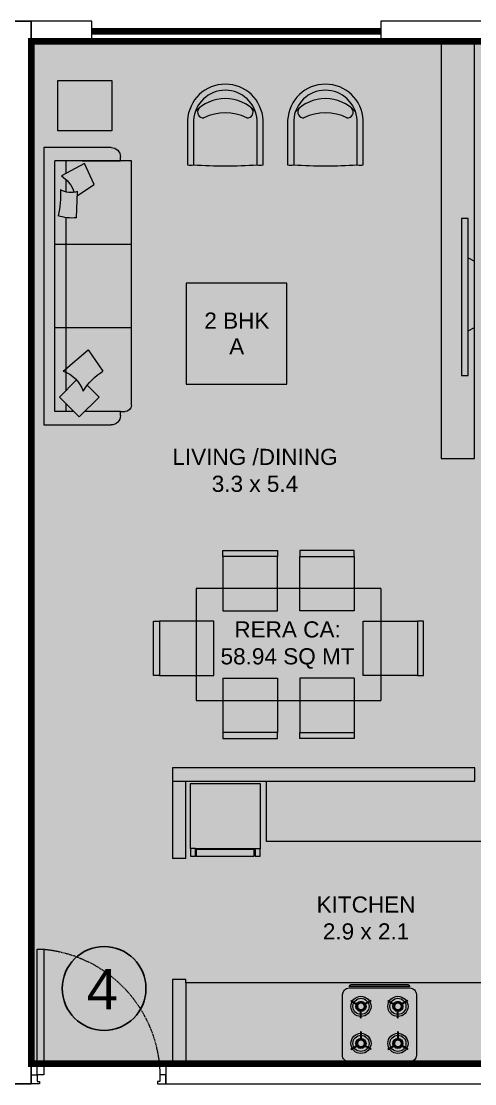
# Model space of a CAD drawing. Header units: inches. Extents: x 27644242 to 29761523, y -859349 to 216979.
# Drawn here: x 29064546 to 29067920, y -554543 to -546643 of the extents above; entities that cross this region are included whole.
import ezdxf

# ---------------------------------------------------------------- set-up
doc = ezdxf.new("R2010")
doc.units = ezdxf.units.IN
doc.header["$MEASUREMENT"] = 0
doc.set_wipeout_variables(frame=1)
doc.linetypes.add('DASHED', pattern=[0.75, 0.5, -0.25])
doc.layers.get('Defpoints').update_dxf_attribs({"color": 8})
doc.layers.add('BHK HATCH', color=8, linetype='Continuous', lineweight=5, transparency=0.85)
for name, color, linetype, lineweight in [('DOOR', 4, 'Continuous', 0), ('FURN', 250, 'Continuous', 0), ('WALL', 7, 'Continuous', 20), ('WINDOW', 162, 'Continuous', 13)]:
    doc.layers.add(name, color=color, linetype=linetype, lineweight=lineweight)
doc.layers.add('text', color=7, linetype='Continuous')
doc.styles.add('AMITS', font='arial.ttf')

# ---------------------------------------------------------------- blocks, each defined once
blk = doc.blocks.new('TVVVV')
at = {"layer": 'FURN', "ltscale": 1000, "elevation": 0.004495833405538135}
blk.add_lwpolyline([(-129.8804096404929, 740.2733779274859), (-81.95994109939784, 740.2733779274859), (-81.95994109939784, -428.552651045844), (-129.8804096404929, -428.552651045844)], close=True, dxfattribs=at)
for points in [[(-129.8804096404929, 446.7448370812926), (-178.6603210289031, 421.9872146998532)], [(-129.8804096404929, -95.73732633609325), (-178.6603210289031, -70.97970395465381)]]:
    blk.add_lwpolyline(points, dxfattribs=at)
blk = doc.blocks.new('DOOR_750')
at = {"layer": 'DOOR'}
for points in [[(-70, 50), (-32.5, 50), (-32.5, 750), (-70, 750)], [(-750, 50), (-717.5, 50), (-717.5, 12.5), (-705, 12.5), (-705, 0), (-750, 0)], [(0, 50), (-32.5, 50), (-32.5, 12.5), (-45, 12.5), (-45, 0), (0, 0)]]:
    blk.add_lwpolyline(points, close=True, dxfattribs=at)
at = {"layer": 'DOOR', "linetype": 'DASHED', "ltscale": 10}
blk.add_arc((-2.421077079540668, 38.02074629857511), 715.1792562178572, 95.42209849767376, 179.0402507183887, dxfattribs=at)
blk = doc.blocks.new('FRDG')
at = {"layer": 'FURN', "color": 8, "lineweight": 0, "extrusion": (3.34319914e-08, -6.874311e-09, 0.9999999999999996), "elevation": 0.0002050832648149}
for points in [[(9345.997612685185, -728.4923106440953), (9346.508078055589, -728.4923104646708), (9346.508077863564, -727.9459958256563), (9345.997612493158, -727.9459960050802)], [(9346.508077863564, -727.9459958256563), (9346.565883324702, -727.9459958053379), (9346.565883338772, -727.9860241683583), (9346.508077877632, -727.9860241886763)], [(9346.513872441215, -727.9916598882814), (9346.565883340749, -727.9916598700003), (9346.565883499825, -728.4442234720767), (9346.513872600286, -728.444223490358)], [(9346.50807804152, -728.4522821016507), (9346.565883502657, -728.4522820813326), (9346.565883516723, -728.4923104443528), (9346.508078055589, -728.4923104646708)]]:
    blk.add_lwpolyline(points, close=True, dxfattribs=at)
blk = doc.blocks.new('hob')
at = {"layer": 'FURN', "extrusion": (2e-16, 7.342489320000001e-08, 0.9999999999999974)}
for p, q in [((-747640.0917034821, 890446.8354195151), (-747612.5579157397, 890399.1455002223)), ((-747635.7615764627, 890449.3354195151), (-747608.2277887221, 890401.6455002222)), ((-747280.1291814615, 890449.3354195151), (-747307.6629692019, 890401.6455002222)), ((-747275.799054442, 890446.8354195151), (-747303.3328421824, 890399.1455002223)), ((-747640.0917034821, 890302.1747929864), (-747612.5579157397, 890349.8647122794)), ((-747635.7615764627, 890299.6747929862), (-747608.2277887221, 890347.3647122792)), ((-747510.4817989618, 890377.0051062517), (-747565.5493744445, 890377.0051062517)), ((-747510.4817989618, 890372.0051062517), (-747565.5493744445, 890372.0051062517)), ((-747405.4089589603, 890377.0051062517), (-747350.3413834795, 890377.0051062517)), ((-747405.4089589603, 890372.0051062517), (-747350.3413834795, 890372.0051062517)), ((-747280.1291814615, 890299.6747929862), (-747307.6629692019, 890347.3647122792)), ((-747275.799054442, 890302.1747929864), (-747303.3328421824, 890349.8647122794)), ((-747635.7615764627, 890174.3354195151), (-747608.2277887221, 890126.6455002222)), ((-747280.1291814615, 890174.3354195151), (-747307.6629692019, 890126.6455002222)), ((-747640.0917034821, 890171.8354195151), (-747612.5579157397, 890124.1455002223)), ((-747510.4817989618, 890102.0051062516), (-747565.5493744445, 890102.0051062516)), ((-747510.4817989618, 890097.0051062519), (-747565.5493744445, 890097.0051062519)), ((-747405.4089589603, 890102.0051062498), (-747350.3413834795, 890102.0051062498)), ((-747405.4089589603, 890097.0051062498), (-747350.3413834795, 890097.0051062498)), ((-747275.799054442, 890171.8354195151), (-747303.3328421824, 890124.1455002223)), ((-747640.0917034821, 890027.1747929862), (-747612.5579157397, 890074.8647122794)), ((-747635.7615764627, 890024.6747929864), (-747608.2277887221, 890072.3647122794)), ((-747280.1291814615, 890024.6747929864), (-747307.6629692019, 890072.3647122794)), ((-747275.799054442, 890027.1747929862), (-747303.3328421824, 890074.8647122794))]:
    blk.add_line(p, q, dxfattribs=at)
at = {"layer": 'FURN', "extrusion": (2e-16, 7.342489320000001e-08, 0.9999999999999974), "elevation": 0.06695608915302599}
for points in [[(-747232.9450263028, 889962.0050052701), (-747682.9450263027, 889962.0050052701, -0.4142135623730929), (-747732.9450263027, 890012.0050052705), (-747732.9450263027, 890462.0050052705, -0.4142135623730951), (-747682.9450263007, 890512.0050052704), (-747232.9450263007, 890512.0050052704, -0.4142135623730971), (-747182.9450263027, 890462.0050052705), (-747182.9450263027, 890012.0050052705, -0.4142135623730951)], [(-747172.9450263007, 890462.0050052705, -0.4142135623730951), (-747157.945026301, 890447.0050052704), (-747157.9450263027, 890027.0050052701, -0.4142135623730951), (-747172.9450263028, 890012.0050052705), (-747172.9450263028, 890027.0050052701)]]:
    blk.add_lwpolyline(points, format="xyb", close=True, dxfattribs=at)
at = {"layer": 'FURN', "extrusion": (2e-16, 7.342489320000001e-08, 0.9999999999999974), "const_width": 20, "elevation": 0.06695608915302599}
for points in [[(-747625.4450263027, 890374.5050052705, 1), (-747565.445026301, 890374.5050052705, 1)], [(-747290.4457316212, 890374.5050052705, 1), (-747350.4457316212, 890374.505005272, 1)], [(-747625.4450263027, 890099.5050052704, -1), (-747565.4450263028, 890099.5050052704, -1)], [(-747290.4457316212, 890099.5050052704, 1), (-747350.4457316212, 890099.5050052704, 1)]]:
    blk.add_lwpolyline(points, format="xyb", close=True, dxfattribs=at)
at = {"layer": 'FURN', "extrusion": (2e-16, 7.342489320000001e-08, 0.9999999999999974)}
for centre, radius in [((-747595.445026301, 890374.5051062476, 0.0653756527670075), 75), ((-747595.445026301, 890374.5051062476, 0.0653756527670075), 60.00000000000001), ((-747595.445026301, 890374.5051062476, 0.0653756527670075), 37.50000000000001), ((-747320.4457316212, 890374.5051062497, 0.06537565276706463), 75), ((-747320.4457316212, 890374.5051062497, 0.06537565276706463), 60.00000000000001), ((-747320.4457316212, 890374.5051062497, 0.06537565276706463), 37.50000000000001), ((-747595.4450263028, 890099.5051062478, 0.0653554609213856), 75), ((-747320.4457316212, 890099.5051062478, 0.0653554609214416), 75), ((-747595.4450263028, 890099.5051062478, 0.0653554609213856), 60.00000000000001), ((-747595.4450263028, 890099.5051062478, 0.0653554609213856), 37.50000000000001), ((-747320.4457316212, 890099.5051062478, 0.0653554609214416), 60.00000000000001), ((-747320.4457316212, 890099.5051062478, 0.0653554609214416), 37.50000000000001)]:
    blk.add_circle(centre, radius, dxfattribs=at)
for centre, start, end in [((-747595.445026301, 890374.5051062476, 0.0653756527670075), 118.3145869005222, 121.6854130804511), ((-747320.4457316212, 890374.5051062497, 0.06537565276706463), 58.3145869195489, 61.68541298337863), ((-747320.445026301, 890374.5051062476, 0.0653756527670636), 58.3145869195489, 61.68541298337863), ((-747595.445026301, 890374.5051062476, 0.0653756527670075), 358.3145869530076, 1.685412940316937), ((-747320.4457316212, 890374.5051062497, 0.06537565276706463), 178.3145869530075, 181.6854129403169), ((-747595.445026301, 890374.5051062476, 0.0653756527670075), 238.3145869195489, 241.6854129833786), ((-747320.4457316212, 890374.5051062497, 0.06537565276706463), 298.3145869005222, 301.6854130804511), ((-747595.4450263028, 890099.5051062478, 0.0653554609213856), 118.3145869005222, 121.6854130804511), ((-747320.4457316212, 890099.5051062478, 0.0653554609214416), 58.3145869195489, 61.68541298337863), ((-747320.445026301, 890099.5051062478, 0.0653554609214416), 58.3145869195489, 61.68541298337863), ((-747595.4450263028, 890099.5051062478, 0.0653554609213856), 358.3145869530076, 1.685412940316937), ((-747320.4457316212, 890099.5051062478, 0.0653554609214416), 178.3145869530075, 181.6854129403169), ((-747595.4450263028, 890099.5051062478, 0.0653554609213856), 238.3145869195489, 241.6854129833786), ((-747320.4457316212, 890099.5051062478, 0.0653554609214416), 298.3145869005222, 301.6854130804511)]:
    blk.add_arc(centre, 85, start, end, dxfattribs=at)
blk = doc.blocks.new('DINING TBALE')
at = {"layer": 'FURN'}
for p, q in [((551.6394374225056, 1664.61049376172, 0.3026115498129918), (551.639403506997, 1259.61049376172, 0.3026115498129918)), ((551.6394374225056, 1664.61049376172, 0.3026115498129918), (551.6394411908695, 1709.61049376172, 0.3026115498129918)), ((551.6394411908695, 1709.61049376172, 0.3026115498129918), (956.6394411908695, 1709.610459846212, 0.3026115498129918)), ((551.6394374225056, 1664.61049376172, 0.3026115498129918), (551.6394411908695, 1709.61049376172, 0.3026115498129918)), ((956.6394374225056, 1664.610459846212, 0.3026115498129918), (551.6394374225056, 1664.61049376172, 0.3026115498129918)), ((956.6394374225056, 1664.610459846212, 0.3026115498129918), (551.6394374225056, 1664.61049376172, 0.3026115498129918)), ((956.639403506997, 1259.610459846212, 0.3026115498129918), (956.6394374225056, 1664.610459846212, 0.3026115498129918)), ((956.6394411908695, 1709.610459846212, 0.3026115498129918), (956.6394374225056, 1664.610459846212, 0.3026115498129918)), ((1528.277242697193, 1709.61049376172, 0.3026115498129918), (1123.277242697193, 1709.610459846212, 0.3026115498129918)), ((1123.277242697193, 1709.610459846212, 0.3026115498129918), (1123.277246465557, 1664.610459846212, 0.3026115498129918)), ((1123.277246465557, 1664.610459846212, 0.3026115498129918), (1528.277246465557, 1664.61049376172, 0.3026115498129918)), ((1123.277246465557, 1664.610459846212, 0.3026115498129918), (1528.277246465557, 1664.61049376172, 0.3026115498129918)), ((1123.277280381299, 1259.610459846212, 0.3026115498129918), (1123.277246465557, 1664.610459846212, 0.3026115498129918)), ((1528.277246465557, 1664.61049376172, 0.3026115498129918), (1528.277242697193, 1709.61049376172, 0.3026115498129918)), ((1528.277246465557, 1664.61049376172, 0.3026115498129918), (1528.277242697193, 1709.61049376172, 0.3026115498129918)), ((1528.277246465557, 1664.61049376172, 0.3026115498129918), (1528.277280381299, 1259.61049376172, 0.3026115498129918)), ((1726.246325909975, 1426.237583625829, 0.3026115498129918), (353.6703579780878, 1426.237698568497, 0.3026115498129918)), ((353.6703579783207, 1426.237583625829, 0.3026115498129918), (353.6704276530072, 594.220360763371, 0.3026115498129918)), ((1726.246325909975, 1426.237583625829, 0.3026115498129918), (1726.246256234939, 594.220245820703, 0.3026115498129918)), ((551.639403506997, 1259.61049376172, 0.3026115498129918), (956.639403506997, 1259.610459846212, 0.3026115498129918)), ((1528.277280381299, 1259.61049376172, 0.3026115498129918), (1123.277280381299, 1259.610459846212, 0.3026115498129918)), ((35.04572732385714, 779.3267953547183, 0.3026115498129918), (35.04576123959851, 1184.326795354718, 0.3026115498129918)), ((35.04576123959851, 1184.326795354718, 0.3026115498129918), (80.0457612395985, 1184.326791586354, 0.3026115498129918)), ((80.0457612395985, 1184.326791586354, 0.3026115498129918), (80.04572732385714, 779.3267915863544, 0.3026115498129918)), ((80.0457612395985, 1184.326791586354, 0.3026115498129918), (80.04572732385714, 779.3267915863544, 0.3026115498129918)), ((485.0457612395985, 1184.326757670846, 0.3026115498129918), (80.0457612395985, 1184.326791586354, 0.3026115498129918)), ((485.0457273238571, 779.3267576708458, 0.3026115498129918), (485.0457612395985, 1184.326757670846, 0.3026115498129918)), ((1594.870922648231, 1184.326757670846, 0.3026115498129918), (1999.870922648231, 1184.326791586354, 0.3026115498129918)), ((1594.870956563973, 779.3267576708458, 0.3026115498129918), (1594.870922648231, 1184.326757670846, 0.3026115498129918)), ((2044.870922648231, 1184.326795354718, 0.3026115498129918), (1999.870922648231, 1184.326791586354, 0.3026115498129918)), ((1999.870922648231, 1184.326791586354, 0.3026115498129918), (1999.870956563973, 779.3267915863544, 0.3026115498129918)), ((1999.870922648231, 1184.326791586354, 0.3026115498129918), (1999.870956563973, 779.3267915863544, 0.3026115498129918)), ((2044.870956563973, 779.3267953547183, 0.3026115498129918), (2044.870922648231, 1184.326795354718, 0.3026115498129918)), ((80.04572732385714, 779.3267915863544, 0.3026115498129918), (35.04572732385714, 779.3267953547183, 0.3026115498129918)), ((80.04572732385714, 779.3267915863544, 0.3026115498129918), (35.04572732385714, 779.3267953547183, 0.3026115498129918)), ((80.04572732385714, 779.3267915863544, 0.3026115498129918), (485.0457273238571, 779.3267576708458, 0.3026115498129918)), ((551.639403506997, 760.8472781460732, 0.3026115498129918), (551.6393695912557, 355.8472781460732, 0.3026115498129918)), ((551.639403506997, 760.8472442303319, 0.3026115498129918), (956.639403506997, 760.8472781460732, 0.3026115498129918)), ((956.639403506997, 760.8472781460732, 0.3026115498129918), (956.6394374225056, 355.8472781460732, 0.3026115498129918)), ((1123.277280381299, 760.8472781460732, 0.3026115498129918), (1123.277246465557, 355.8472781460732, 0.3026115498129918)), ((1528.277280381299, 760.8472442303319, 0.3026115498129918), (1123.277280381299, 760.8472781460732, 0.3026115498129918)), ((1528.277280381299, 760.8472781460732, 0.3026115498129918), (1528.277314296807, 355.8472781460732, 0.3026115498129918)), ((1999.870956563973, 779.3267915863544, 0.3026115498129918), (1594.870956563973, 779.3267576708458, 0.3026115498129918)), ((1999.870956563973, 779.3267915863544, 0.3026115498129918), (2044.870956563973, 779.3267953547183, 0.3026115498129918)), ((1999.870956563973, 779.3267915863544, 0.3026115498129918), (2044.870956563973, 779.3267953547183, 0.3026115498129918)), ((353.6704276530072, 594.220360763371, 0.3026115498129918), (1726.246256234939, 594.220245820703, 0.3026115498129918)), ((956.6393695912557, 355.8472888551187, 0.3026115498129918), (551.6393695912557, 355.8472549393773, 0.3026115498129918)), ((956.6393695912557, 355.8472888551187, 0.3026115498129918), (551.6393695912557, 355.8472549393773, 0.3026115498129918)), ((551.6393695912557, 355.8472549393773, 0.3026115498129918), (551.6393733596196, 310.8472549393773, 0.3026115498129918)), ((551.6393695912557, 355.8472549393773, 0.3026115498129918), (551.6393733596196, 310.8472549393773, 0.3026115498129918)), ((956.6393733596196, 310.8472888551187, 0.3026115498129918), (956.6393695912557, 355.8472888551187, 0.3026115498129918)), ((1123.277174865943, 310.8472888551187, 0.3026115498129918), (1123.277178634307, 355.8472888551187, 0.3026115498129918)), ((1123.277178634307, 355.8472888551187, 0.3026115498129918), (1528.277178634307, 355.8472549393773, 0.3026115498129918)), ((1123.277178634307, 355.8472888551187, 0.3026115498129918), (1528.277178634307, 355.8472549393773, 0.3026115498129918)), ((1528.277178634307, 355.8472549393773, 0.3026115498129918), (1528.277174865943, 310.8472549393773, 0.3026115498129918)), ((1528.277178634307, 355.8472549393773, 0.3026115498129918), (1528.277174865943, 310.8472549393773, 0.3026115498129918)), ((551.6393733596196, 310.8472549393773, 0.3026115498129918), (956.6393733596196, 310.8472888551187, 0.3026115498129918)), ((1528.277174865943, 310.8472549393773, 0.3026115498129918), (1123.277174865943, 310.8472888551187, 0.3026115498129918))]:
    blk.add_line(p, q, dxfattribs=at)
blk = doc.blocks.new('sofasaaaaaaaaaaa')
at = {"color": 0, "linetype": 'ByBlock'}
for p, q in [((-275.3917356804013, 791.2210262845001), (1540.592771608382, 791.2210262845001)), ((298.8937613889575, 791.2210262845001), (298.8937613889575, 220.815540595082)), ((919.7432634159923, 791.2210262845001), (919.7432634159923, 220.815540595082)), ((1540.592771608382, 791.2210262845001), (1540.592771608382, 220.815540595082)), ((-321.9554487988353, 709.7345283288923), (-321.9554487988353, 744.6573131669875)), ((-421.9554487988353, 139.3290426394742), (-421.9554487988353, 639.8889586525956)), ((-352.1098791211843, 709.734528328865), (-321.9554487988353, 709.7345283288827)), ((-321.9554487988353, 709.7345283288923), (-321.9554487988353, 443.6810188067457)), ((1540.592771608382, 709.734528328876), (1570.747201934457, 709.734528328876)), ((1540.592771608382, 424.4569274769865), (1540.592771608382, 709.7345283288923)), ((1640.592771608382, 639.888958652622), (1640.592771608382, 139.3290426394742)), ((137.2777718193829, 470.5271256867554), (-22.2311651520431, 579.5098788459263)), ((-214.3742380328476, 551.2622295704832), (-362.5390658937395, 403.0974017087301)), ((-125.9366890639067, 462.8246806018697), (-214.3742380328476, 551.2622295704832)), ((1283.284634619951, 389.0566204553288), (1365.528510704637, 514.1448194208906)), ((1365.528510704637, 514.1448194208906), (1521.537214651704, 442.2794764113123)), ((-362.5390658937395, 403.0974017087301), (-214.3742380328476, 254.9325738469761)), ((-22.2311651520431, 283.1802231224447), (137.2777718193829, 470.5271256867554)), ((1521.537214651704, 442.2794764113123), (1429.767388798296, 270.3011411166608)), ((-321.9554487988353, 362.51378461074), (-321.9554487988353, 220.815540595082)), ((-214.3742380328476, 254.9325738469761), (-86.6360858604312, 382.6707260220119)), ((1117.749980900437, 382.0455183974873), (1313.907983660698, 390.3536505373195)), ((-261.7437027357519, 302.3020385507443), (-321.9554487988353, 302.3020385507443)), ((1120.527105182409, 302.3020385507443), (-167.0047733299434, 302.3020385507443)), ((1405.374500907958, 302.3020385507443), (1309.889431521297, 302.3020385507443)), ((1540.592771608382, 302.3020385507443), (1446.843474458903, 302.3020385507443)), ((-321.9554487988353, 220.815540595082), (1540.592771608382, 220.815540595082)), ((1640.592771608382, 139.3290426394742), (-421.9554487988353, 139.3290426394742))]:
    blk.add_line(p, q, dxfattribs=at)
for centre, radius, start, end in [((-275.3917356804013, 744.6573131669875), 46.56371311749998, 90, 180), ((-352.1098791211843, 639.8889586525956), 69.84556967625394, 90, 180), ((1570.747201934457, 639.888958652622), 69.84556967625394, 0, 90), ((-415.4233663976192, 824.5372522280895), 463.2909677789618, 301.9301103235337, 328.0698896764967), ((-242.2023260742426, 211.3738900653625), 231.3946004190347, 18.07850598025853, 71.92149401940894), ((1464.845580041409, 354.2132757290346), 348.2096906668939, 175.4154839196158, 198.0697385219989), ((1460.010690629482, 339.5682212631773), 154.6776028064246, 160.83250365948, 209.9234685522842), ((1234.191754773259, 146.5196341904211), 231.4555898712559, 32.33007279823297, 71.50567280461911), ((1279.781079672277, -337.5069237335356), 601.6894877269607, 85.59898181626238, 104.040193599912)]:
    blk.add_arc(centre, radius, start, end, dxfattribs=at)
blk = doc.blocks.new('cha-1')
at = {"color": 0, "linetype": 'ByBlock'}
for points in [[(375.000000000001, 10.08829778822792), (375.0000000000019, 453.4284097437871, 0.950857574016556), (-374.9999999999981, 453.4284097437962), (-374.9999999999992, 10.08829778822701)], [(315.0000000000015, 11.12363925101272), (315.0000000000017, 451.8512071980936, 0.9465041041330289), (-314.9999999999983, 451.8512071980963), (-314.999999999999, 11.12363925101226)]]:
    blk.add_lwpolyline(points, format="xyb", dxfattribs=at)
for centre, radius, start, end in [((1.70530256582424e-12, 263.1091846612949), 404.7300472056535, 42.45732526136032, 137.5426747386397), ((-217.1740958400895, 533.1712590142602), 58.22964317194941, 126.2045344340274, 258.1486303766141), ((217.1740958401004, 533.1712590142602), 58.22964317194941, 281.851369623386, 53.79546556597262), ((-223.9985870109443, 500.6499505289908), 25, 258.1486303766141, 294.8491675096871), ((2.614797267597169e-12, 16.96310409374883), 508.0368959062505, 65.15083249031288, 114.8491675096871), ((223.9985870109559, 500.6499505289908), 25, 245.1508324903129, 281.851369623386), ((-346.9729847609161, 124.9441747154692), 118.2259956521311, 256.2867361638205, 285.6904241518339), ((1.932676241267473e-12, 4465.657915916636), 4465.657915916638, 265.9550929767302, 274.0449070232698), ((346.9729847609184, 124.9441747154715), 118.2259956521311, 254.3095758481661, 283.7132638361794)]:
    blk.add_arc(centre, radius, start, end, dxfattribs=at)

msp = doc.modelspace()

# ---------------------------------------------------------------- hatches: boundary and pattern name
at = {"layer": 'BHK HATCH', "ltscale": 500, "true_color": 0xff00ff}
h = msp.add_hatch(color=6, dxfattribs=at)
h.dxf.hatch_style = 1
edge = h.paths.add_edge_path()
edge.add_line((29064821.09911587, -554392.7471501706), (29068671.08201911, -554392.7471501696))
edge.add_line((29068671.08201911, -554392.7471501696), (29068671.08201911, -552142.7400701529))
edge.add_line((29068671.08201911, -552142.7400701529), (29068821.08201589, -552142.7542366269))
edge.add_line((29068821.08201589, -552142.7542366269), (29068821.08201589, -552242.7471533889))
edge.add_line((29068821.08201589, -552242.7471533889), (29070121.39722827, -552242.7613198629))
edge.add_line((29070121.39722827, -552242.7613198629), (29070121.18007326, -550792.7754895547))
edge.add_line((29070121.18007326, -550792.7754895547), (29071921.09910943, -550792.7471566076))
edge.add_line((29071921.09910943, -550792.7471566076), (29071921.09910943, -552242.7099364357))
edge.add_line((29071921.09910943, -552242.7099364357), (29074321.09910943, -552242.7099364357))
edge.add_line((29074321.09910943, -552242.7099364357), (29074321.08094442, -546795.038610815))
edge.add_line((29074321.08094442, -546795.038610815), (29071021.09003051, -546794.9436072883))
edge.add_line((29071021.09003051, -546794.9436072883), (29071021.1081995, -546792.6521617784))
edge.add_line((29071021.1081995, -546792.6521617784), (29068021.09911332, -546792.7471595748))
edge.add_line((29068021.09911332, -546792.7471595748), (29068021.0991126, -546792.747156639))
edge.add_line((29068021.0991126, -546792.747156639), (29064621.08153557, -546792.7471602319))
edge.add_line((29064621.08153557, -546792.7471602319), (29064621.08153557, -554392.7471533895))
edge.add_line((29064621.08153557, -554392.7471533895), (29066021.09959941, -554392.7471501703))

# ---------------------------------------------------------------- linework, layer by layer
at = {"layer": 'Defpoints', "ltscale": 500}
msp.add_lwpolyline([(29064821.09911587, -554392.7471501706, 50, 50, 0), (29068671.08201911, -554392.7471501696, 50, 50, 0), (29068671.08201911, -552142.7400701529, 50, 50, 0), (29068821.08201589, -552142.7542366269, 50, 50, 0), (29068821.08201589, -552242.7471533889, 50, 50, 0), (29070121.39722827, -552242.7613198629, 50, 50, 0), (29070121.18007326, -550792.7754895547, 50, 50, 0), (29071921.09910943, -550792.7471566076, 50, 50, 0), (29071921.09910943, -552242.7099364357, 50, 50, 0), (29074321.09910943, -552242.7099364357, 50, 50, 0), (29074321.08094442, -546795.038610815, 50, 50, 0), (29071021.09003051, -546794.9436072883, 50, 50, 0), (29071021.1081995, -546792.6521617784, 50, 50, 0), (29068021.09911332, -546792.7471595748, 50, 50, 0), (29068021.0991126, -546792.747156639, 50, 50, 0), (29064621.08153557, -546792.7471602319, 50, 50, 0), (29064621.08153557, -554392.7471533895, 50, 50, 0), (29066021.09959941, -554392.7471501703, 50, 50, 0)], format="xyseb", dxfattribs=at)
at = {"layer": 'FURN', "ltscale": 500}
for p, q in [((29066371.08201911, -552742.7471501704), (29066371.08201911, -552292.7471501704)), ((29068671.08201911, -552742.7471501704), (29066371.08201911, -552742.7471501704)), ((29068671.08201911, -553792.7471501702), (29065771.08201911, -553792.7471501703))]:
    msp.add_line(p, q, dxfattribs=at)
msp.add_lwpolyline([(29067919.38982744, -546792.7471566654), (29067669.38982744, -546792.7471566654), (29067669.38982643, -549892.7471565683), (29067919.38982643, -549892.7471565683)], close=True, dxfattribs=at)
at = {"layer": 'FURN', "ltscale": 500, "elevation": 0.0004812339148220955}
msp.add_lwpolyline([(29064819.36304889, -547082.4448525937), (29065219.36301121, -547082.4448525937), (29065219.36301121, -547457.4448902777), (29064819.36304889, -547457.4448902777)], close=True, dxfattribs=at)
at = {"layer": 'FURN', "ltscale": 1000}
msp.add_lwpolyline([(29066522.50012712, -548590.0647409821), (29065772.50012712, -548590.0647409821), (29065772.50012712, -549340.0647409821), (29066522.50012712, -549340.0647409821)], close=True, dxfattribs=at)
at = {"layer": 'text', "color": 1, "ltscale": 500}
msp.add_circle((29065162.58946031, -553834.4527360603), 311.4190134853125, dxfattribs=at)
at = {"layer": 'WALL', "ltscale": 500}
for p, q in [((29065671.08202233, -552292.7471501703), (29065671.08202233, -552867.7471501703)), ((29065771.08201911, -552867.7471501703), (29065771.08201911, -552292.7471501703)), ((29065771.08201911, -552867.7471501703), (29065671.08202233, -552867.7471501703)), ((29065671.08202233, -553767.7471501703), (29065671.08202233, -554392.7471501703)), ((29065771.08201911, -553767.7471501703), (29065671.08202233, -553767.7471501703)), ((29065771.08201911, -553792.7471501703), (29065771.08201911, -553767.7471501703)), ((29065771.08201911, -553792.7471501703), (29065771.08201911, -554392.7471501703)), ((29065671.08202233, -554392.7471501703), (29065771.08201911, -554392.7471501703))]:
    msp.add_line(p, q, dxfattribs=at)
for points in [[(29064471.08153534, -554542.747150174), (29064621.08153557, -554542.747150174), (29064621.08153557, -546642.7471634474), (29064471.08153534, -546642.7471634474)], [(29064621.09343801, -554542.747150174), (29064471.09343777, -554542.747150174), (29064471.09343777, -546642.7471634474), (29064621.09343801, -546642.7471634474)], [(29064621.08153557, -546642.7471634474), (29064621.08153557, -546792.7471602288), (29065071.08153557, -546792.7471602288), (29065071.08153557, -546642.7471634474)], [(29067221.08153563, -546642.7471634324), (29067221.08153563, -546792.7471602138), (29068371.08153297, -546792.7471634315), (29068371.08153304, -546642.7471634315)], [(29065671.08202233, -552192.7471533889), (29065671.08202233, -552292.7471501703), (29067921.08153557, -552292.7471501703), (29067921.08153557, -552192.7471533889)], [(29065621.08201874, -554542.747150174), (29068821.08201911, -554542.7471501739), (29068821.08201911, -554392.7471501702), (29065621.08201874, -554392.7471501703)]]:
    msp.add_lwpolyline(points, close=True, dxfattribs=at)
at = {"layer": 'WINDOW', "ltscale": 500, "const_width": 50}
msp.add_lwpolyline([(29065071.08153557, -546717.7471618381), (29067221.08153563, -546717.7471618231)], dxfattribs=at)

# ---------------------------------------------------------------- block references
at = {"layer": 'DOOR', "xscale": -1.333333977559269, "yscale": 1.333333977559269, "zscale": 1.333333977559269}
msp.add_blockref('DOOR_750', (29064621.08153557, -554542.747150174), dxfattribs=at)
at = {"layer": 'FURN', "ltscale": 1000, "xscale": -1, "rotation": 270}
msp.add_blockref('sofasaaaaaaaaaaa', (29064574.63858527, -549222.3617279641), dxfattribs=at)
at = {"layer": 'FURN', "ltscale": 1000, "xscale": -1}
msp.add_blockref('TVVVV', (29067740.7295054, -548848.6075200208, -0.004495833405538135), dxfattribs=at)
at = {"layer": 'FURN', "ltscale": 1000}
msp.add_blockref('DINING TBALE', (29065494.83527934, -552286.9673992096, -0.3026115498129918), dxfattribs=at)
at = {"layer": 'FURN', "extrusion": (6.405421399998642e-09, 9.364847400000934e-09, 1), "xscale": -950.0000000000178, "yscale": 950.0000000000115, "zscale": 950.0000000000107, "rotation": 89.97491652646748}
msp.add_blockref('FRDG', (28378143.79984319, 8326689.855325602, 0.2877629494634593), dxfattribs=at)
at = {"layer": 'FURN', "rotation": 90.0000000000086}
msp.add_blockref('hob', (29957448.07280347, 193352.8802877323, -4.002643890999025e-06), dxfattribs=at)

# ---------------------------------------------------------------- texts
at = {"layer": 'text', "color": 1, "ltscale": 100, "style": 'AMITS'}
for s, insert, char_height, width, attachment_point in [('\\pxqc;2 BHK', (29067008.21278964, -548808.529850074), 120, 1715.234679162502, 3), ('\\pxqc;A', (29067006.86464595, -549000.1652589461), 120, 1715.234679162502, 3), ('\\pxqc;4', (29064776.65730873, -553690.0133147573), 300, 744.9060423374176, 1)]:
    msp.add_mtext(s, dxfattribs=dict(at, insert=insert, char_height=char_height, width=width, attachment_point=attachment_point))
at = {"layer": 'text', "ltscale": 100, "char_height": 120, "width": 1715.234679162502, "style": 'AMITS'}
for s, insert, attachment_point in [('\\pxqc;LIVING /DINING\\P3.3 x 5.4', (29065427.37962797, -550143.5091248082), 7), ('\\pxqc;RERA CA: \\P58.94 SQ MT', (29067385.08186357, -551457.6501081319), 9), ('\\pxqc;KITCHEN\\P2.9 x 2.1', (29066253.81466328, -553471.7671120362), 7)]:
    msp.add_mtext(s, dxfattribs=dict(at, insert=insert, attachment_point=attachment_point))

# ---------------------------------------------------------------- next in the draw order: block references
at = {"layer": 'FURN', "ltscale": 1000, "xscale": 0.7494972036074088, "yscale": 0.7494972036074088, "zscale": 0.7494972036074088, "rotation": 359.9999999997227}
for p in [(29066064.50651192, -547718.0059101564), (29066809.30651192, -547718.0059101564)]:
    msp.add_blockref('cha-1', p, dxfattribs=at)

doc.saveas('drawing.dxf')
